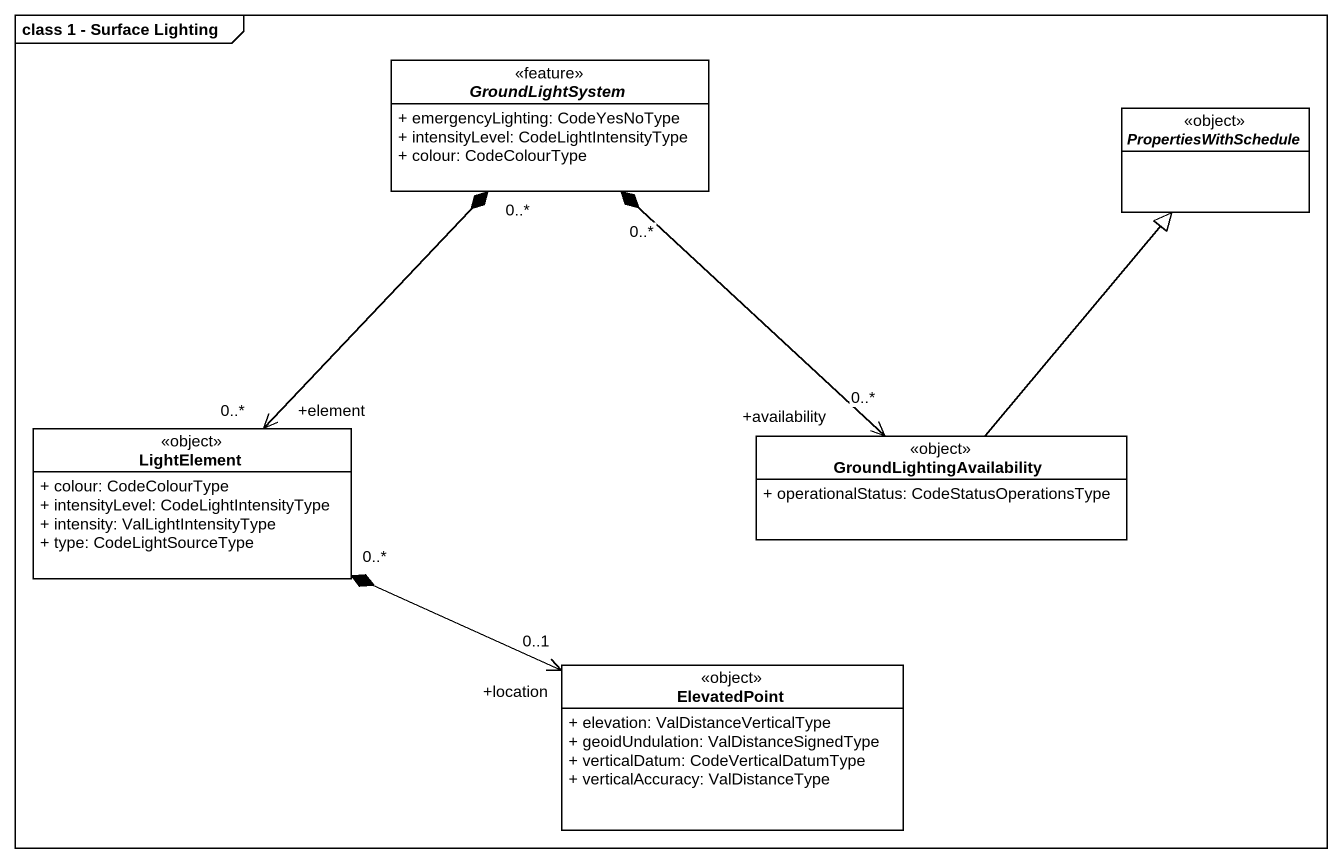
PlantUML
@startuml
mainframe class 1 - Surface Lighting
hide circle
hide empty members
skinparam classAttributeIconSize 0
abstract class GroundLightSystem <<feature>> {
  + emergencyLighting: CodeYesNoType
  + intensityLevel: CodeLightIntensityType
  + colour: CodeColourType
}
abstract class PropertiesWithSchedule <<object>>
class LightElement <<object>> {
  + colour: CodeColourType
  + intensityLevel: CodeLightIntensityType
  + intensity: ValLightIntensityType
  + type: CodeLightSourceType
}
class GroundLightingAvailability <<object>> {
  + operationalStatus: CodeStatusOperationsType
}
class ElevatedPoint <<object>> {
  + elevation: ValDistanceVerticalType
  + geoidUndulation: ValDistanceSignedType
  + verticalDatum: CodeVerticalDatumType
  + verticalAccuracy: ValDistanceType
}
GroundLightSystem "0..*" *--> "+element\n0..*" LightElement
GroundLightSystem "0..*" *--> "+availability\n0..*" GroundLightingAvailability
LightElement "0..*" *-right-> "+location\n0..1" ElevatedPoint
GroundLightingAvailability -up-|> PropertiesWithSchedule
@enduml
